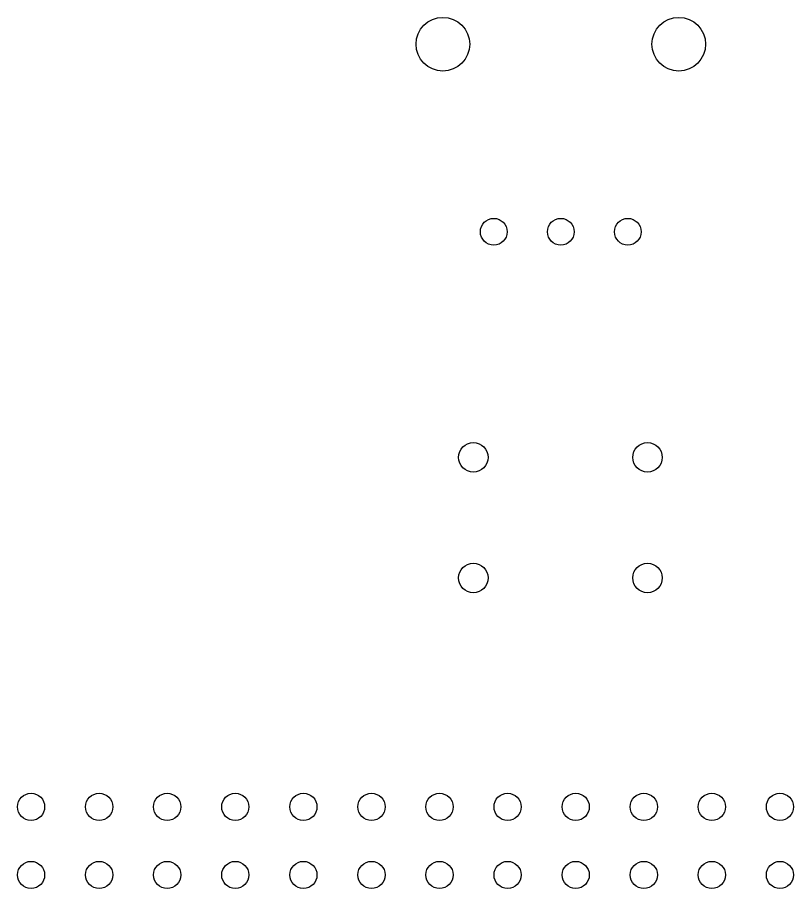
# Model space of a CAD drawing. Extents: x 10 to 584, y -410 to -10.
# Drawn here: x 327.86 to 356.81, y -150.94 to -118.43 of the extents above; entities that cross this region are included whole.
import ezdxf

# ---------------------------------------------------------------- set-up
doc = ezdxf.new("R2010")
doc.units = 0
doc.layers.add('BLACK', color=7, linetype='CONTINUOUS')

msp = doc.modelspace()

# ---------------------------------------------------------------- linework, layer by layer
at = {"layer": 'BLACK'}
for centre, radius in [((343.731, -119.427), 1), ((352.531, -119.427), 1), ((345.631, -126.427), 0.5), ((348.131, -126.427), 0.5), ((350.631, -126.427), 0.5), ((344.867, -134.845), 0.55), ((351.367, -134.845), 0.55), ((344.867, -139.345), 0.55), ((351.367, -139.345), 0.55), ((328.367, -147.89), 0.508), ((330.907, -147.89), 0.508), ((333.447, -147.89), 0.508), ((335.987, -147.89), 0.508), ((338.527, -147.89), 0.508), ((341.067, -147.89), 0.508), ((343.607, -147.89), 0.508), ((346.147, -147.89), 0.508), ((348.687, -147.89), 0.508), ((351.227, -147.89), 0.508), ((353.767, -147.89), 0.508), ((356.307, -147.89), 0.508), ((328.367, -150.43), 0.508), ((330.907, -150.43), 0.508), ((333.447, -150.43), 0.508), ((335.987, -150.43), 0.508), ((338.527, -150.43), 0.508), ((341.067, -150.43), 0.508), ((343.607, -150.43), 0.508), ((346.147, -150.43), 0.508), ((348.687, -150.43), 0.508), ((351.227, -150.43), 0.508), ((353.767, -150.43), 0.508), ((356.307, -150.43), 0.508)]:
    msp.add_circle(centre, radius, dxfattribs=at)

doc.saveas('drawing.dxf')
